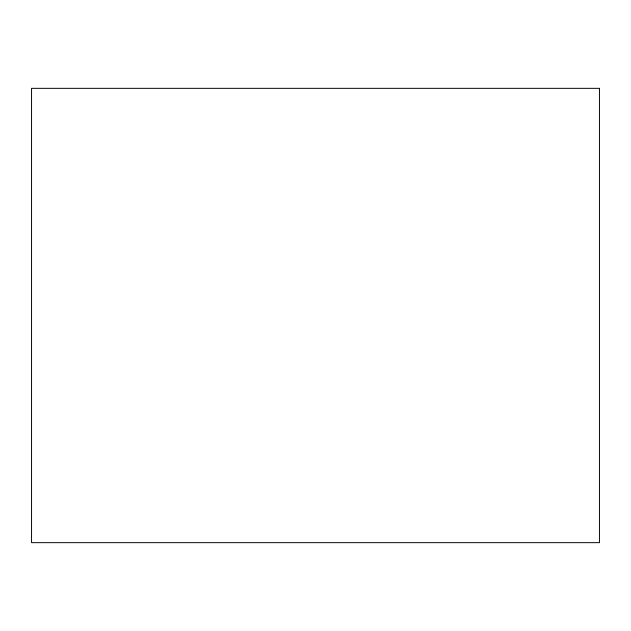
<?xml version="1.0" encoding="UTF-8"?>
<svg xmlns="http://www.w3.org/2000/svg" width="631" height="631" viewBox="0 0 631 631"><rect width="100%" height="100%" fill="white"/><g stroke="black" fill="none" stroke-linecap="round" stroke-linejoin="round"><path stroke-width="0.95" d="M599.45 88.34L31.55 88.34L31.55 542.66L599.45 542.66L599.45 88.34"/></g></svg>
